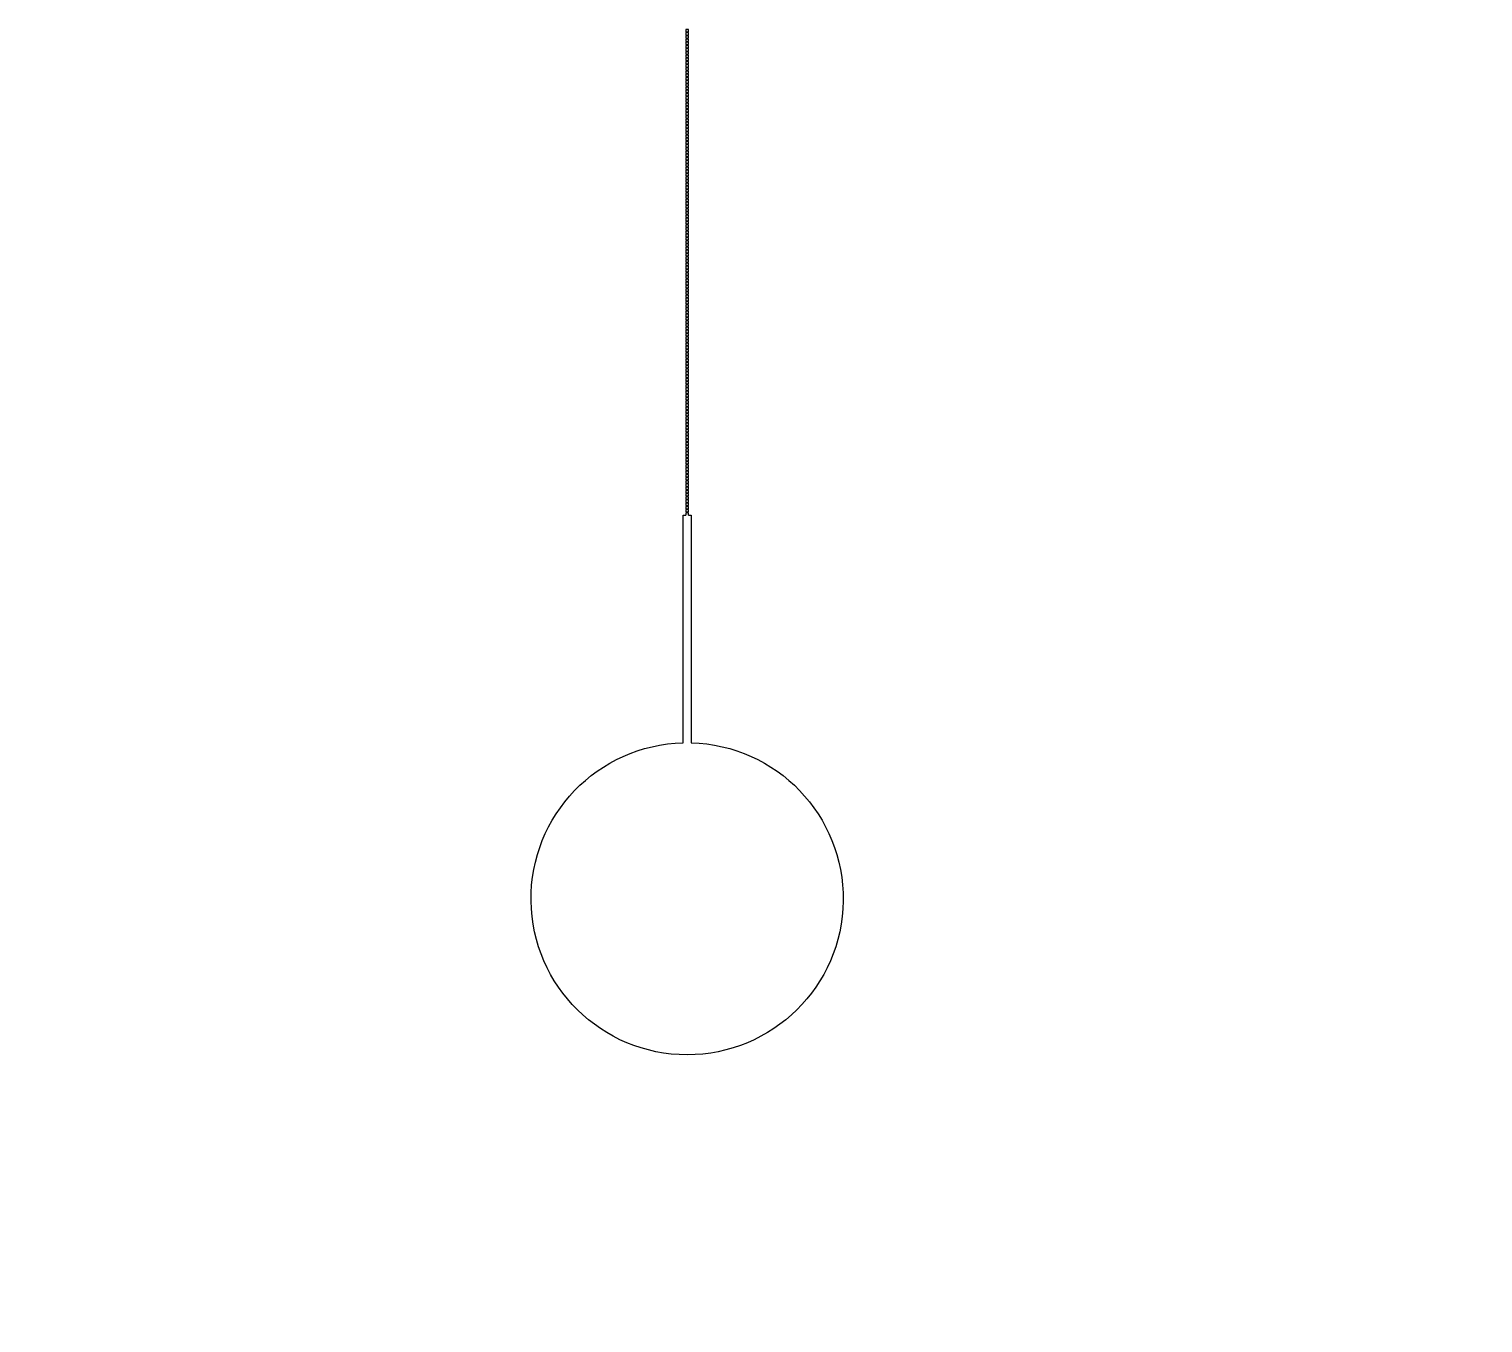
# Model space of a CAD drawing. Header units: inches. Extents: x 734146 to 834146, y 204695 to 304695.
# Drawn here: x 758765 to 760581, y 289377 to 290993 of the extents above; entities that cross this region are included whole.
import ezdxf

# ---------------------------------------------------------------- set-up
doc = ezdxf.new("R2010")
doc.units = ezdxf.units.IN
doc.header["$MEASUREMENT"] = 0

# ---------------------------------------------------------------- blocks, each defined once
blk = doc.blocks.new('*U8')
for p, q in [((298.1, 657.3), (298.1, 660.3)), ((301.1, 657.3), (298.1, 657.3)), ((301.1, 660.3), (301.1, 657.3))]:
    blk.add_line(p, q)
for points in [[(294.6, 944.7), (294.6, 660.3), (298.1, 660.3)], [(301.1, 660.3), (304.6, 660.3), (304.6, 944.7)]]:
    blk.add_lwpolyline(points)
for points in [[(301.1, 653.3), (298.1, 653.3), (298.1, 656.3), (301.1, 656.3)], [(301.1, 649.3), (298.1, 649.3), (298.1, 652.3), (301.1, 652.3)], [(301.1, 645.3), (298.1, 645.3), (298.1, 648.3), (301.1, 648.3)], [(301.1, 641.3), (298.1, 641.3), (298.1, 644.3), (301.1, 644.3)], [(301.1, 637.3), (298.1, 637.3), (298.1, 640.3), (301.1, 640.3)], [(301.1, 633.3), (298.1, 633.3), (298.1, 636.3), (301.1, 636.3)], [(301.1, 629.3), (298.1, 629.3), (298.1, 632.3), (301.1, 632.3)], [(301.1, 625.3), (298.1, 625.3), (298.1, 628.3), (301.1, 628.3)], [(301.1, 621.3), (298.1, 621.3), (298.1, 624.3), (301.1, 624.3)], [(301.1, 617.3), (298.1, 617.3), (298.1, 620.3), (301.1, 620.3)], [(301.1, 613.3), (298.1, 613.3), (298.1, 616.3), (301.1, 616.3)], [(301.1, 609.3), (298.1, 609.3), (298.1, 612.3), (301.1, 612.3)], [(301.1, 605.3), (298.1, 605.3), (298.1, 608.3), (301.1, 608.3)], [(301.1, 601.3), (298.1, 601.3), (298.1, 604.3), (301.1, 604.3)], [(301.1, 597.3), (298.1, 597.3), (298.1, 600.3), (301.1, 600.3)], [(301.1, 593.3), (298.1, 593.3), (298.1, 596.3), (301.1, 596.3)], [(301.1, 589.3), (298.1, 589.3), (298.1, 592.3), (301.1, 592.3)], [(301.1, 585.3), (298.1, 585.3), (298.1, 588.3), (301.1, 588.3)], [(301.1, 581.3), (298.1, 581.3), (298.1, 584.3), (301.1, 584.3)], [(301.1, 577.3), (298.1, 577.3), (298.1, 580.3), (301.1, 580.3)], [(301.1, 573.3), (298.1, 573.3), (298.1, 576.3), (301.1, 576.3)], [(301.1, 569.3), (298.1, 569.3), (298.1, 572.3), (301.1, 572.3)], [(301.1, 565.3), (298.1, 565.3), (298.1, 568.3), (301.1, 568.3)], [(301.1, 561.3), (298.1, 561.3), (298.1, 564.3), (301.1, 564.3)], [(301.1, 557.3), (298.1, 557.3), (298.1, 560.3), (301.1, 560.3)], [(301.1, 553.3), (298.1, 553.3), (298.1, 556.3), (301.1, 556.3)], [(301.1, 549.3), (298.1, 549.3), (298.1, 552.3), (301.1, 552.3)], [(301.1, 545.3), (298.1, 545.3), (298.1, 548.3), (301.1, 548.3)], [(301.1, 541.3), (298.1, 541.3), (298.1, 544.3), (301.1, 544.3)], [(301.1, 537.3), (298.1, 537.3), (298.1, 540.3), (301.1, 540.3)], [(301.1, 533.3), (298.1, 533.3), (298.1, 536.3), (301.1, 536.3)], [(301.1, 529.3), (298.1, 529.3), (298.1, 532.3), (301.1, 532.3)], [(301.1, 525.3), (298.1, 525.3), (298.1, 528.3), (301.1, 528.3)], [(301.1, 521.3), (298.1, 521.3), (298.1, 524.3), (301.1, 524.3)], [(301.1, 517.3), (298.1, 517.3), (298.1, 520.3), (301.1, 520.3)], [(301.1, 513.3), (298.1, 513.3), (298.1, 516.3), (301.1, 516.3)], [(301.1, 509.3), (298.1, 509.3), (298.1, 512.3), (301.1, 512.3)], [(301.1, 505.3), (298.1, 505.3), (298.1, 508.3), (301.1, 508.3)], [(301.1, 501.3), (298.1, 501.3), (298.1, 504.3), (301.1, 504.3)], [(301.1, 497.3), (298.1, 497.3), (298.1, 500.3), (301.1, 500.3)], [(301.1, 493.3), (298.1, 493.3), (298.1, 496.3), (301.1, 496.3)], [(301.1, 489.3), (298.1, 489.3), (298.1, 492.3), (301.1, 492.3)], [(301.1, 485.3), (298.1, 485.3), (298.1, 488.3), (301.1, 488.3)], [(301.1, 481.3), (298.1, 481.3), (298.1, 484.3), (301.1, 484.3)], [(301.1, 477.3), (298.1, 477.3), (298.1, 480.3), (301.1, 480.3)], [(301.1, 473.3), (298.1, 473.3), (298.1, 476.3), (301.1, 476.3)], [(301.1, 469.3), (298.1, 469.3), (298.1, 472.3), (301.1, 472.3)], [(301.1, 465.3), (298.1, 465.3), (298.1, 468.3), (301.1, 468.3)], [(301.1, 461.3), (298.1, 461.3), (298.1, 464.3), (301.1, 464.3)], [(301.1, 457.3), (298.1, 457.3), (298.1, 460.3), (301.1, 460.3)], [(301.1, 453.3), (298.1, 453.3), (298.1, 456.3), (301.1, 456.3)], [(301.1, 449.3), (298.1, 449.3), (298.1, 452.3), (301.1, 452.3)], [(301.1, 445.3), (298.1, 445.3), (298.1, 448.3), (301.1, 448.3)], [(301.1, 441.3), (298.1, 441.3), (298.1, 444.3), (301.1, 444.3)], [(301.1, 437.3), (298.1, 437.3), (298.1, 440.3), (301.1, 440.3)], [(301.1, 433.3), (298.1, 433.3), (298.1, 436.3), (301.1, 436.3)], [(301.1, 429.3), (298.1, 429.3), (298.1, 432.3), (301.1, 432.3)], [(301.1, 425.3), (298.1, 425.3), (298.1, 428.3), (301.1, 428.3)], [(301.1, 421.3), (298.1, 421.3), (298.1, 424.3), (301.1, 424.3)], [(301.1, 417.3), (298.1, 417.3), (298.1, 420.3), (301.1, 420.3)], [(301.1, 413.3), (298.1, 413.3), (298.1, 416.3), (301.1, 416.3)], [(301.1, 409.3), (298.1, 409.3), (298.1, 412.3), (301.1, 412.3)], [(301.1, 405.3), (298.1, 405.3), (298.1, 408.3), (301.1, 408.3)], [(301.1, 401.3), (298.1, 401.3), (298.1, 404.3), (301.1, 404.3)], [(301.1, 397.3), (298.1, 397.3), (298.1, 400.3), (301.1, 400.3)], [(301.1, 393.3), (298.1, 393.3), (298.1, 396.3), (301.1, 396.3)], [(301.1, 389.3), (298.1, 389.3), (298.1, 392.3), (301.1, 392.3)], [(301.1, 385.3), (298.1, 385.3), (298.1, 388.3), (301.1, 388.3)], [(301.1, 381.3), (298.1, 381.3), (298.1, 384.3), (301.1, 384.3)], [(301.1, 377.3), (298.1, 377.3), (298.1, 380.3), (301.1, 380.3)], [(301.1, 373.3), (298.1, 373.3), (298.1, 376.3), (301.1, 376.3)], [(301.1, 369.3), (298.1, 369.3), (298.1, 372.3), (301.1, 372.3)], [(301.1, 365.3), (298.1, 365.3), (298.1, 368.3), (301.1, 368.3)], [(301.1, 361.3), (298.1, 361.3), (298.1, 364.3), (301.1, 364.3)], [(301.1, 357.3), (298.1, 357.3), (298.1, 360.3), (301.1, 360.3)], [(301.1, 353.3), (298.1, 353.3), (298.1, 356.3), (301.1, 356.3)], [(301.1, 349.3), (298.1, 349.3), (298.1, 352.3), (301.1, 352.3)], [(301.1, 345.3), (298.1, 345.3), (298.1, 348.3), (301.1, 348.3)], [(301.1, 341.3), (298.1, 341.3), (298.1, 344.3), (301.1, 344.3)], [(301.1, 337.3), (298.1, 337.3), (298.1, 340.3), (301.1, 340.3)], [(301.1, 333.3), (298.1, 333.3), (298.1, 336.3), (301.1, 336.3)], [(301.1, 329.3), (298.1, 329.3), (298.1, 332.3), (301.1, 332.3)], [(301.1, 325.3), (298.1, 325.3), (298.1, 328.3), (301.1, 328.3)], [(301.1, 321.3), (298.1, 321.3), (298.1, 324.3), (301.1, 324.3)], [(301.1, 317.3), (298.1, 317.3), (298.1, 320.3), (301.1, 320.3)], [(301.1, 313.3), (298.1, 313.3), (298.1, 316.3), (301.1, 316.3)], [(301.1, 309.3), (298.1, 309.3), (298.1, 312.3), (301.1, 312.3)], [(301.1, 305.3), (298.1, 305.3), (298.1, 308.3), (301.1, 308.3)], [(301.1, 301.3), (298.1, 301.3), (298.1, 304.3), (301.1, 304.3)], [(301.1, 297.3), (298.1, 297.3), (298.1, 300.3), (301.1, 300.3)], [(301.1, 293.3), (298.1, 293.3), (298.1, 296.3), (301.1, 296.3)], [(301.1, 289.3), (298.1, 289.3), (298.1, 292.3), (301.1, 292.3)], [(301.1, 285.3), (298.1, 285.3), (298.1, 288.3), (301.1, 288.3)], [(301.1, 281.3), (298.1, 281.3), (298.1, 284.3), (301.1, 284.3)], [(301.1, 277.3), (298.1, 277.3), (298.1, 280.3), (301.1, 280.3)], [(301.1, 273.3), (298.1, 273.3), (298.1, 276.3), (301.1, 276.3)], [(301.1, 269.3), (298.1, 269.3), (298.1, 272.3), (301.1, 272.3)], [(301.1, 265.3), (298.1, 265.3), (298.1, 268.3), (301.1, 268.3)], [(301.1, 261.3), (298.1, 261.3), (298.1, 264.3), (301.1, 264.3)], [(301.1, 257.3), (298.1, 257.3), (298.1, 260.3), (301.1, 260.3)], [(301.1, 253.3), (298.1, 253.3), (298.1, 256.3), (301.1, 256.3)], [(301.1, 249.3), (298.1, 249.3), (298.1, 252.3), (301.1, 252.3)], [(301.1, 245.3), (298.1, 245.3), (298.1, 248.3), (301.1, 248.3)], [(301.1, 241.3), (298.1, 241.3), (298.1, 244.3), (301.1, 244.3)], [(301.1, 237.3), (298.1, 237.3), (298.1, 240.3), (301.1, 240.3)], [(301.1, 233.3), (298.1, 233.3), (298.1, 236.3), (301.1, 236.3)], [(301.1, 229.3), (298.1, 229.3), (298.1, 232.3), (301.1, 232.3)], [(301.1, 225.3), (298.1, 225.3), (298.1, 228.3), (301.1, 228.3)], [(301.1, 221.3), (298.1, 221.3), (298.1, 224.3), (301.1, 224.3)], [(301.1, 217.3), (298.1, 217.3), (298.1, 220.3), (301.1, 220.3)], [(301.1, 213.3), (298.1, 213.3), (298.1, 216.3), (301.1, 216.3)], [(301.1, 209.3), (298.1, 209.3), (298.1, 212.3), (301.1, 212.3)], [(301.1, 205.3), (298.1, 205.3), (298.1, 208.3), (301.1, 208.3)], [(301.1, 201.3), (298.1, 201.3), (298.1, 204.3), (301.1, 204.3)], [(301.1, 197.3), (298.1, 197.3), (298.1, 200.3), (301.1, 200.3)], [(301.1, 193.3), (298.1, 193.3), (298.1, 196.3), (301.1, 196.3)], [(301.1, 189.3), (298.1, 189.3), (298.1, 192.3), (301.1, 192.3)], [(301.1, 185.3), (298.1, 185.3), (298.1, 188.3), (301.1, 188.3)], [(301.1, 181.3), (298.1, 181.3), (298.1, 184.3), (301.1, 184.3)], [(301.1, 177.3), (298.1, 177.3), (298.1, 180.3), (301.1, 180.3)], [(301.1, 173.3), (298.1, 173.3), (298.1, 176.3), (301.1, 176.3)], [(301.1, 169.3), (298.1, 169.3), (298.1, 172.3), (301.1, 172.3)], [(301.1, 165.3), (298.1, 165.3), (298.1, 168.3), (301.1, 168.3)], [(301.1, 161.3), (298.1, 161.3), (298.1, 164.3), (301.1, 164.3)], [(301.1, 157.3), (298.1, 157.3), (298.1, 160.3), (301.1, 160.3)], [(301.1, 153.3), (298.1, 153.3), (298.1, 156.3), (301.1, 156.3)], [(301.1, 149.3), (298.1, 149.3), (298.1, 152.3), (301.1, 152.3)], [(301.1, 145.3), (298.1, 145.3), (298.1, 148.3), (301.1, 148.3)], [(301.1, 141.3), (298.1, 141.3), (298.1, 144.3), (301.1, 144.3)], [(301.1, 137.3), (298.1, 137.3), (298.1, 140.3), (301.1, 140.3)], [(301.1, 133.3), (298.1, 133.3), (298.1, 136.3), (301.1, 136.3)], [(301.1, 129.3), (298.1, 129.3), (298.1, 132.3), (301.1, 132.3)], [(301.1, 125.3), (298.1, 125.3), (298.1, 128.3), (301.1, 128.3)], [(301.1, 121.3), (298.1, 121.3), (298.1, 124.3), (301.1, 124.3)], [(301.1, 117.3), (298.1, 117.3), (298.1, 120.3), (301.1, 120.3)], [(301.1, 113.3), (298.1, 113.3), (298.1, 116.3), (301.1, 116.3)], [(301.1, 109.3), (298.1, 109.3), (298.1, 112.3), (301.1, 112.3)], [(301.1, 105.3), (298.1, 105.3), (298.1, 108.3), (301.1, 108.3)], [(301.1, 101.3), (298.1, 101.3), (298.1, 104.3), (301.1, 104.3)], [(301.1, 97.3), (298.1, 97.3), (298.1, 100.3), (301.1, 100.3)], [(301.1, 93.3), (298.1, 93.3), (298.1, 96.3), (301.1, 96.3)], [(301.1, 89.3), (298.1, 89.3), (298.1, 92.3), (301.1, 92.3)], [(301.1, 85.3), (298.1, 85.3), (298.1, 88.3), (301.1, 88.3)], [(301.1, 81.3), (298.1, 81.3), (298.1, 84.3), (301.1, 84.3)], [(301.1, 77.3), (298.1, 77.3), (298.1, 80.3), (301.1, 80.3)], [(301.1, 73.3), (298.1, 73.3), (298.1, 76.3), (301.1, 76.3)], [(301.1, 69.3), (298.1, 69.3), (298.1, 72.3), (301.1, 72.3)], [(301.1, 65.3), (298.1, 65.3), (298.1, 68.3), (301.1, 68.3)], [(301.1, 61.3), (298.1, 61.3), (298.1, 64.3), (301.1, 64.3)], [(301.1, 57.3), (298.1, 57.3), (298.1, 60.3), (301.1, 60.3)], [(301.1, 53.3), (298.1, 53.3), (298.1, 56.3), (301.1, 56.3)]]:
    blk.add_lwpolyline(points, close=True)
blk.add_arc((299.6, 1139.6), 195, 271.4693, 268.5307)
blk = doc.blocks.new('*U6')
at = {"color": 0, "linetype": 'ByBlock', "lineweight": -2, "transparency": 16777216}
blk.add_blockref('*U8', (0, 0), dxfattribs=at)

msp = doc.modelspace()

# ---------------------------------------------------------------- linework, layer by layer
msp.add_circle((784146.5, 254695.1), 50000)

# ---------------------------------------------------------------- block references
at = {"xscale": -1, "rotation": 180}
msp.add_blockref('*U6', (759287.3, 291046.2), dxfattribs=at)

doc.saveas('drawing.dxf')
